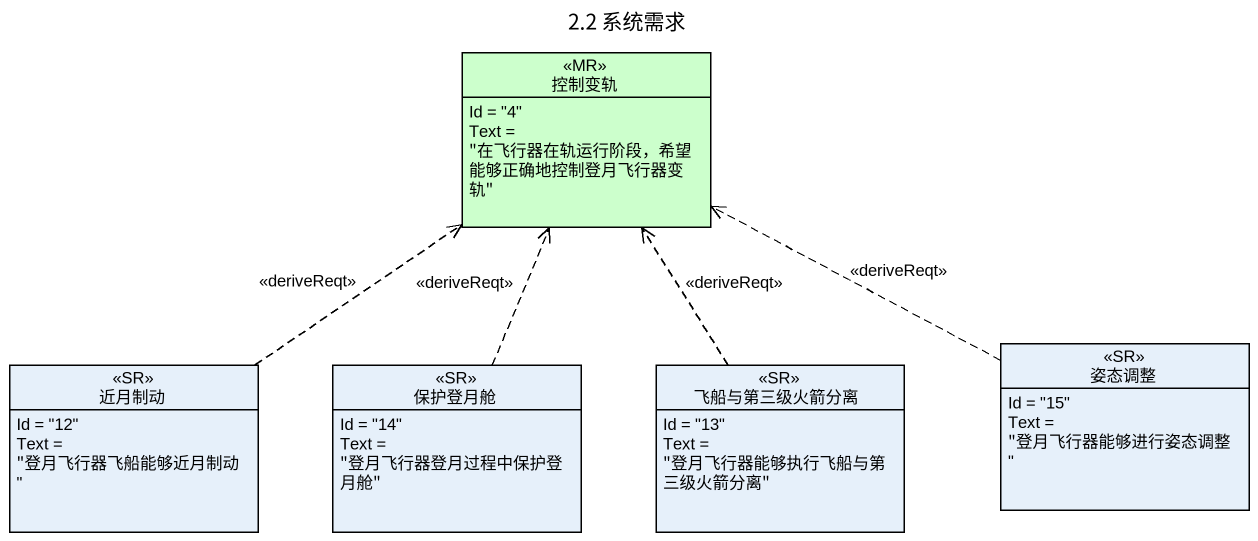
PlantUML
@startuml
title 2.2 系统需求
hide circle
hide empty members
class 控制变轨 <<MR>> #CCFFCC {
  Id = "4"
  Text = "在飞行器在轨运行阶段，希望能够正确地控制登月飞行器变轨"
}
class 近月制动 <<SR>> {
  Id = "12"
  Text = "登月飞行器飞船能够近月制动"
}
class 保护登月舱 <<SR>> {
  Id = "14"
  Text = "登月飞行器登月过程中保护登月舱"
}
class 飞船与第三级火箭分离 <<SR>> {
  Id = "13"
  Text = "登月飞行器能够执行飞船与第三级火箭分离"
}
class 姿态调整 <<SR>> {
  Id = "15"
  Text = "登月飞行器能够进行姿态调整"
}
近月制动 .up.> 控制变轨 : <<deriveReqt>>
保护登月舱 .up.> 控制变轨 : <<deriveReqt>>
飞船与第三级火箭分离 .up.> 控制变轨 : <<deriveReqt>>
姿态调整 .left.> 控制变轨 : <<deriveReqt>>
@enduml
